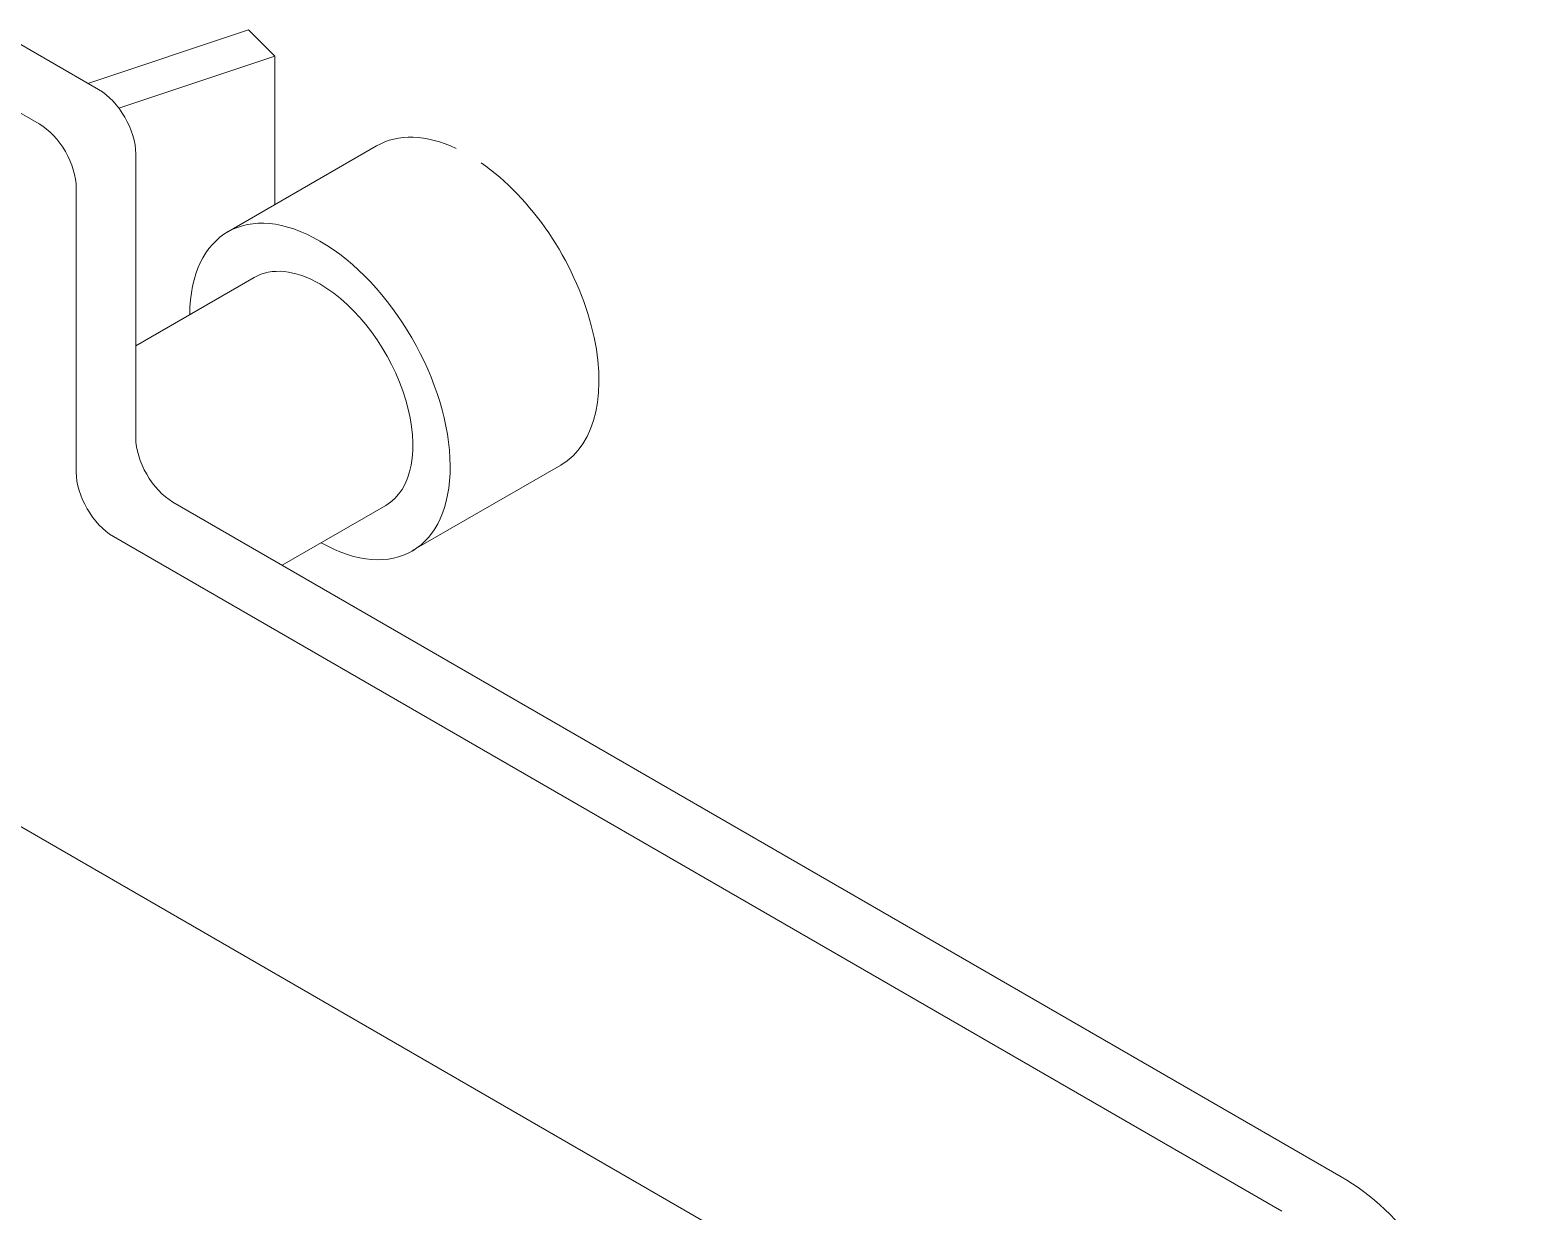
# Model space of a CAD drawing. Header units: inches. Extents: x -350577 to -266477, y -437959 to -377535.
# Drawn here: x -275287.4 to -275146.1, y -409727 to -409614.8 of the extents above; entities that cross this region are included whole.
import ezdxf

# ---------------------------------------------------------------- set-up
doc = ezdxf.new("R2010")
doc.units = ezdxf.units.IN
doc.header["$MEASUREMENT"] = 0
doc.layers.add('ORGINAL (itatec)', color=3, linetype='Continuous', lineweight=9)

msp = doc.modelspace()

# ---------------------------------------------------------------- linework, layer by layer
at = {"layer": 'ORGINAL (itatec)', "extrusion": (-5.55112e-17, 0.816497, 0.57735)}
for p, q in [((-275290.06, -409615.16), (-275280.87, -409620.46)), ((-275266.62, -409614.79), (-275281.88, -409619.88)), ((-275264.12, -409617.29), (-275266.62, -409614.79)), ((-275278.95, -409622.23), (-275264.12, -409617.29)), ((-275264.12, -409631.41), (-275264.12, -409617.29)), ((-275286.53, -409623.73), (-275295.72, -409618.42)), ((-275277.34, -409626.59), (-275277.34, -409653.53)), ((-275268.59, -409633.99), (-275254.45, -409625.83)), ((-275282.99, -409656.8), (-275282.99, -409629.85)), ((-275266.09, -409638.32), (-275277.34, -409644.81)), ((-275251.09, -409664.3), (-275236.95, -409656.14)), ((-275273.8, -409659.66), (-275162.78, -409723.75)), ((-275253.59, -409659.97), (-275263.42, -409665.65)), ((-275168.44, -409727.02), (-275279.46, -409662.92)), ((-275168.44, -409759.68), (-275293.69, -409687.36))]:
    msp.add_line(p, q, dxfattribs=at)
at = {"layer": 'ORGINAL (itatec)', "extrusion": (-3.89112e-17, 2.3393e-16, -1)}
msp.add_ellipse((-275280.87, -409624.55), major_axis=(2.5, -4.33), ratio=0.57735, start_param=-2.356194, end_param=-0.785398, dxfattribs=at)
at = {"layer": 'ORGINAL (itatec)'}
for centre, major_axis, start_param, end_param in [((-275286.53, -409627.81), (-2.5, 4.33), -2.356194, -0.785398), ((-275245.7, -409640.98), (-8.75, 15.16), -0.688924, 0), ((-275245.7, -409640.98), (8.75, -15.16), 0, 2.259721), ((-275259.84, -409649.15), (-6.25, 10.83), -0.785398, 0), ((-275259.84, -409649.15), (6.25, -10.83), 0, 2.356194), ((-275273.8, -409655.57), (2.5, -4.33), -2.356194, -0.785398), ((-275279.46, -409658.84), (2.5, -4.33), -2.356194, -0.785398), ((-275124.08, -409755.29), (-223, 0), -0.514678, 1.963495)]:
    msp.add_ellipse(centre, major_axis=major_axis, ratio=0.57735, start_param=start_param, end_param=end_param, dxfattribs=at)
at = {"layer": 'ORGINAL (itatec)', "extrusion": (1.57104e-16, 2.83e-16, -1)}
msp.add_ellipse((-275259.84, -409649.15), major_axis=(-8.75, 15.16), ratio=0.57735, start_param=-0.775193, end_param=0.785398, dxfattribs=at)
at = {"layer": 'ORGINAL (itatec)', "extrusion": (1.81141e-16, 2.96878e-16, -1)}
msp.add_ellipse((-275259.84, -409649.15), major_axis=(8.75, -15.16), ratio=0.57735, start_param=-2.356194, end_param=0.775193, dxfattribs=at)
at = {"layer": 'ORGINAL (itatec)', "extrusion": (6.09555e-17, 2.27489e-16, -1)}
msp.add_ellipse((-275162.78, -409740.08), major_axis=(10, -17.32), ratio=0.57735, start_param=-2.356194, end_param=0, dxfattribs=at)

doc.saveas('drawing.dxf')
